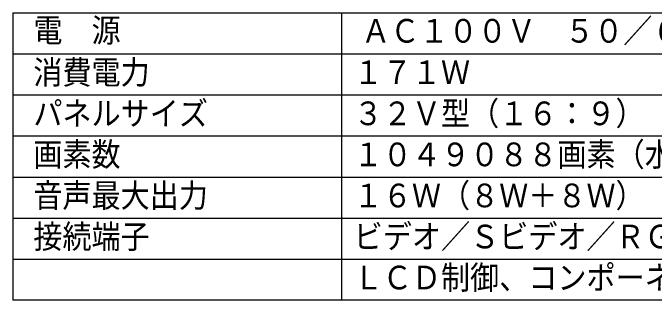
# Model space of a CAD drawing. Units: millimetres, scale not verified. Extents: x -62 to 64, y -56 to 57.
# Drawn here: x -62.5 to 15.6, y -56.5 to -21.5 of the extents above; entities that cross this region are included whole.
import ezdxf
from ezdxf.enums import TextEntityAlignment as Align

# ---------------------------------------------------------------- set-up
doc = ezdxf.new("R2010")
doc.units = ezdxf.units.MM
doc.header["$LTSCALE"] = 0.190265
doc.layers.add('0-0_MOJI1', color=2, linetype='Continuous')
doc.layers.add('0-3_WAKU', color=3, linetype='Continuous')
doc.styles.add('ＭＳ ゴシック', font='')
doc.styles.get('ＭＳ ゴシック').set_extended_font_data('MS Gothic')

msp = doc.modelspace()

# ---------------------------------------------------------------- linework, layer by layer
at = {"layer": '0-3_WAKU', "color": 4}
for p, q in [((-62.4859, -21.4922), (62.5138, -21.4922)), ((-62.4859, -21.4922), (-62.4859, -56.4921)), ((-22.486, -21.4922), (-22.486, -56.4921)), ((62.5138, -56.4921), (-62.4859, -56.4921))]:
    msp.add_line(p, q, dxfattribs=at)
at = {"layer": '0-3_WAKU', "color": 1}
for p, q in [((-62.4859, -26.4922), (62.5138, -26.4922)), ((-62.4859, -31.4922), (62.5138, -31.4922)), ((-62.4859, -36.4921), (62.5138, -36.4921)), ((-62.4859, -41.4921), (62.5138, -41.4921)), ((-62.4859, -46.4921), (62.5138, -46.4921)), ((-62.4859, -51.4921), (62.5138, -51.4921))]:
    msp.add_line(p, q, dxfattribs=at)

# ---------------------------------------------------------------- texts
at = {"layer": '0-0_MOJI1', "style": 'ＭＳ ゴシック', "width": 0.9}
for s, p in [('電\u3000源', (-59.9859, -25.9222)), ('ＡＣ１００Ｖ\u3000５０／６０Ｈｚ ', (-20.0554, -25.991)), ('消費電力', (-59.9859, -31.0473)), ('１７１Ｗ', (-20.986, -31.0473)), ('パネルサイズ', (-59.9859, -36.0473)), ('３２Ｖ型（１６：９）', (-20.986, -36.0473)), ('画素数', (-59.9859, -41.0473)), ('１０４９０８８画素（水平１３６６×垂直７６８）', (-20.986, -41.0473)), ('音声最大出力', (-59.9859, -46.0472)), ('１６Ｗ（８Ｗ＋８Ｗ）', (-20.986, -46.0472)), ('ビデオ／Ｓビデオ／ＲＧＢ／ＰＣ／外部スピーカ', (-20.986, -51.0472)), ('接続端子', (-59.9859, -51.0472)), ('ＬＣＤ制御、コンポーネントビデオ', (-20.986, -56.0472))]:
    msp.add_text(s, height=2.886, dxfattribs=at).set_placement(p, align=Align.BOTTOM_LEFT)

doc.saveas('drawing.dxf')
